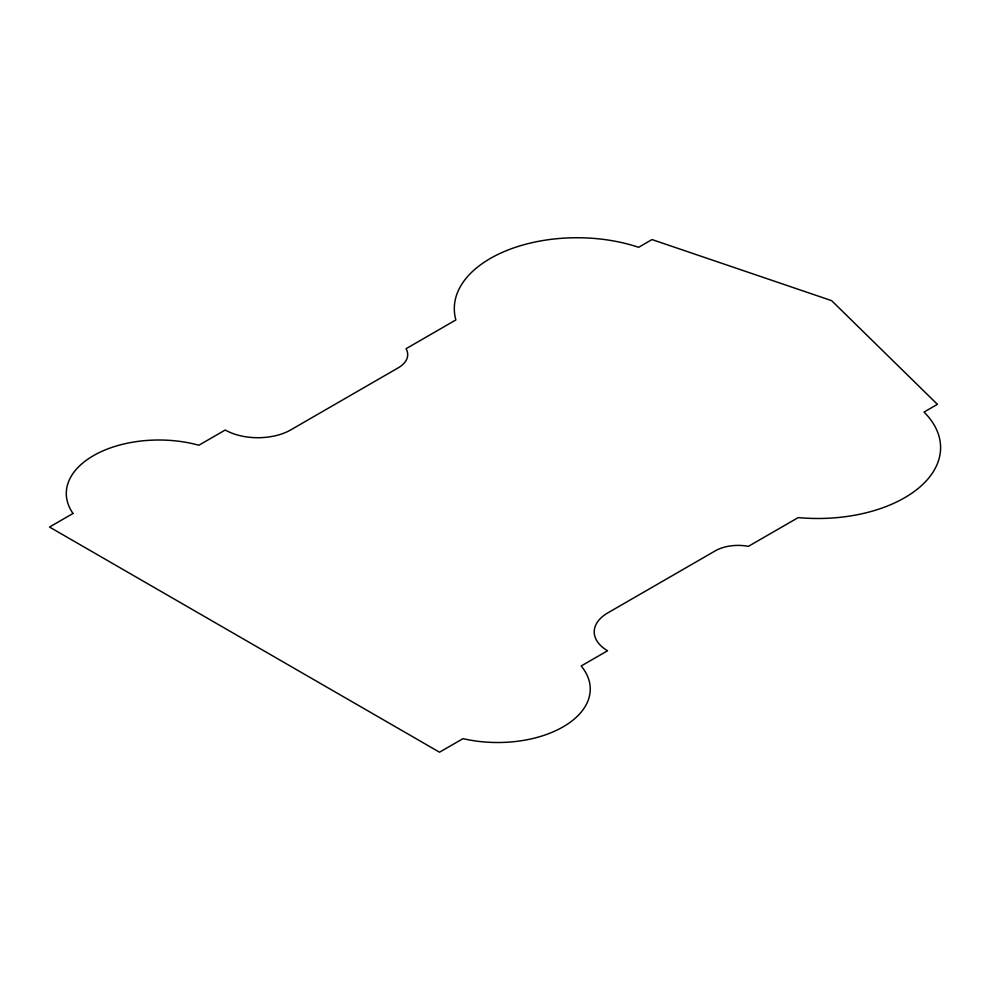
<?xml version="1.0" encoding="UTF-8"?>
<svg xmlns="http://www.w3.org/2000/svg" width="990" height="990" viewBox="0 0 990 990"><rect width="100%" height="100%" fill="white"/><g stroke="black" fill="none" stroke-linecap="round" stroke-linejoin="round"><path stroke-width="1.49" d="M73.013 513.464L49.5 527.039L439.511 752.202L463.023 738.639A92.602 53.46 0 0 0 565.142 725.645A92.602 53.46 0 0 0 581.179 665.985L607.551 650.752A46.703 26.965 0 0 1 606.882 613.429L715.634 550.638A32.385 18.699 0 0 1 748.378 546.356L798.225 517.584A122.748 70.872 0 0 0 918.955 487.81A122.748 70.872 0 0 0 924.029 412.075L937.419 404.341L831.625 300.651L652.014 239.568L638.624 247.302A122.748 70.872 0 0 0 507.449 250.235A122.748 70.872 0 0 0 455.883 319.931L406.049 348.715A32.385 18.699 0 0 1 398.624 367.612L289.872 430.403A46.703 26.965 0 0 1 225.225 430.019L198.854 445.24A92.602 53.46 0 0 0 95.51 454.497A92.602 53.46 0 0 0 73.013 513.464"/></g></svg>
